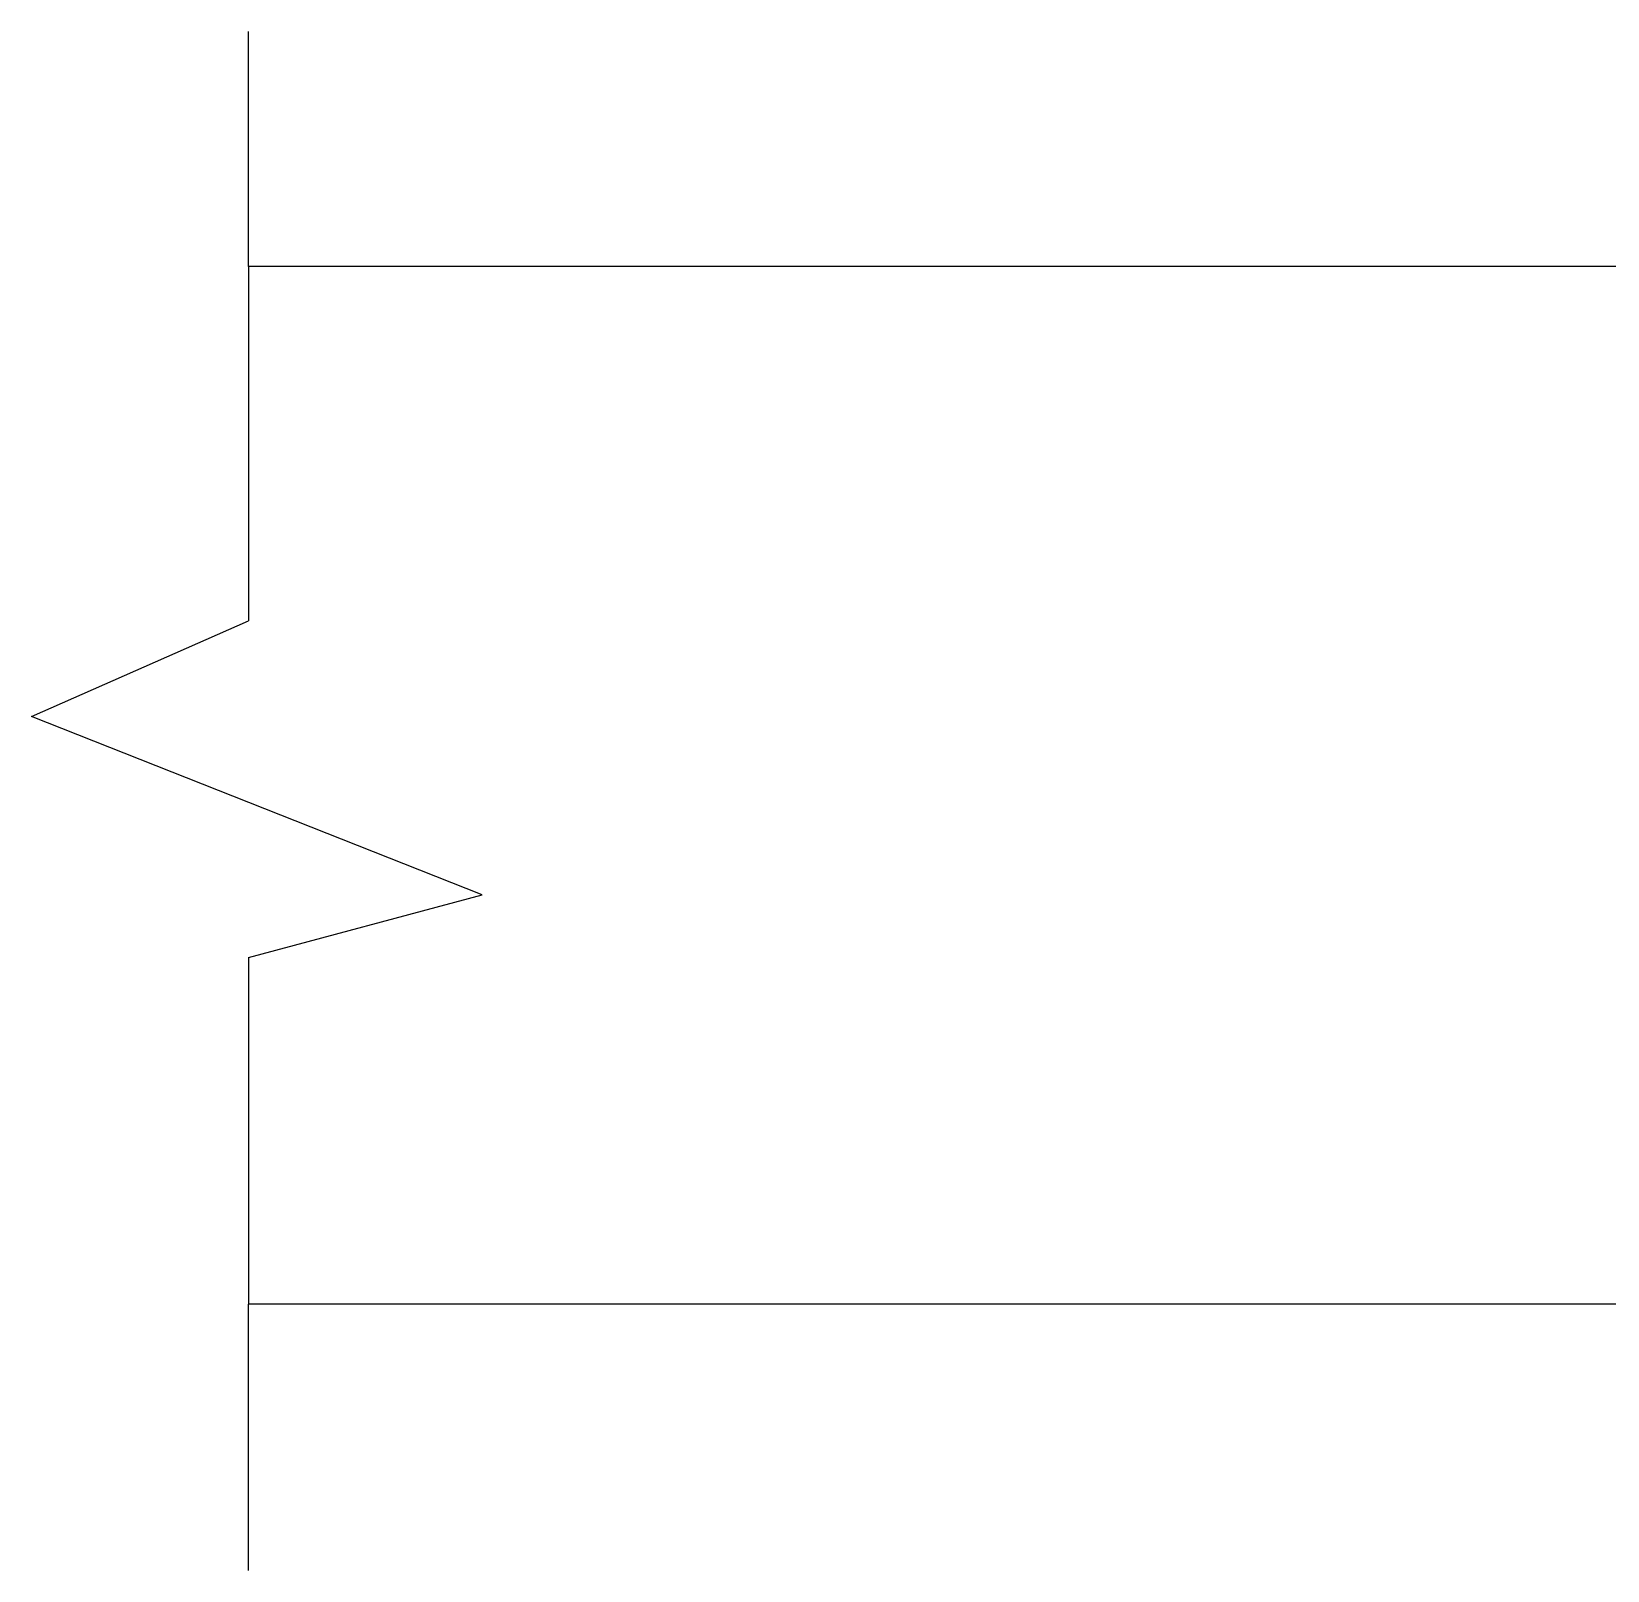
# Model space of a CAD drawing. Extents: x 552102 to 973302, y -80747 to 40012826.
# Drawn here: x 608081 to 608921, y 211123 to 211943 of the extents above; entities that cross this region are included whole.
import ezdxf

# ---------------------------------------------------------------- set-up
doc = ezdxf.new("R2010")
doc.units = 0
doc.header["$LTSCALE"] = 1000
doc.header["$MEASUREMENT"] = 0

msp = doc.modelspace()

# ---------------------------------------------------------------- linework, layer by layer
at = {"color": 1, "linetype": 'Continuous'}
for p, q in [((609817.52, 211817.93), (608196.49, 211817.93)), ((609357.82, 211264.97), (608196.49, 211264.97))]:
    msp.add_line(p, q, dxfattribs=at)
at = {"color": 1}
for points in [[(608196.49, 211817.93), (608196.49, 211943.23)], [(608196.49, 211817.93), (608196.49, 211629.1)], [(608080.83, 211578.22), (608196.49, 211629.1)], [(608320.91, 211483.06), (608080.83, 211578.22)], [(608196.49, 211449.75), (608320.91, 211483.06)], [(608196.49, 211449.75), (608196.49, 211264.97)], [(608196.49, 211123.02), (608196.49, 211264.97)]]:
    msp.add_lwpolyline(points, dxfattribs=at)

doc.saveas('drawing.dxf')
